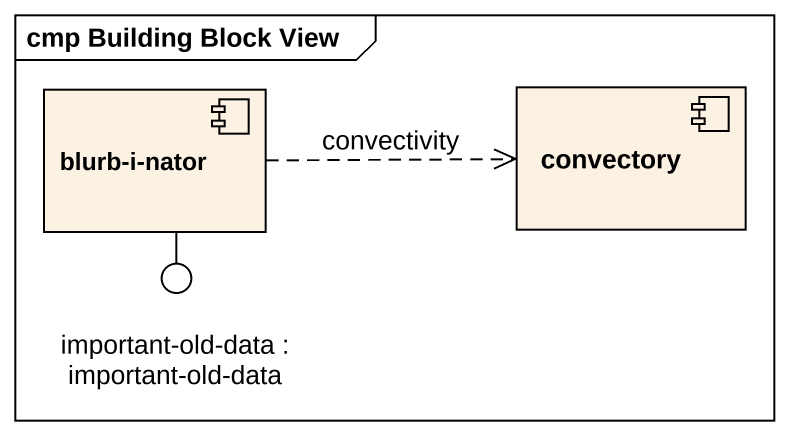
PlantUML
@startuml
mainframe cmp Building Block View
component "blurb-i-nator" as blurb_i_nator
component convectory
() "important-old-data : important-old-data" as important_old_data
blurb_i_nator -- important_old_data
blurb_i_nator .right.> convectory : convectivity
@enduml
